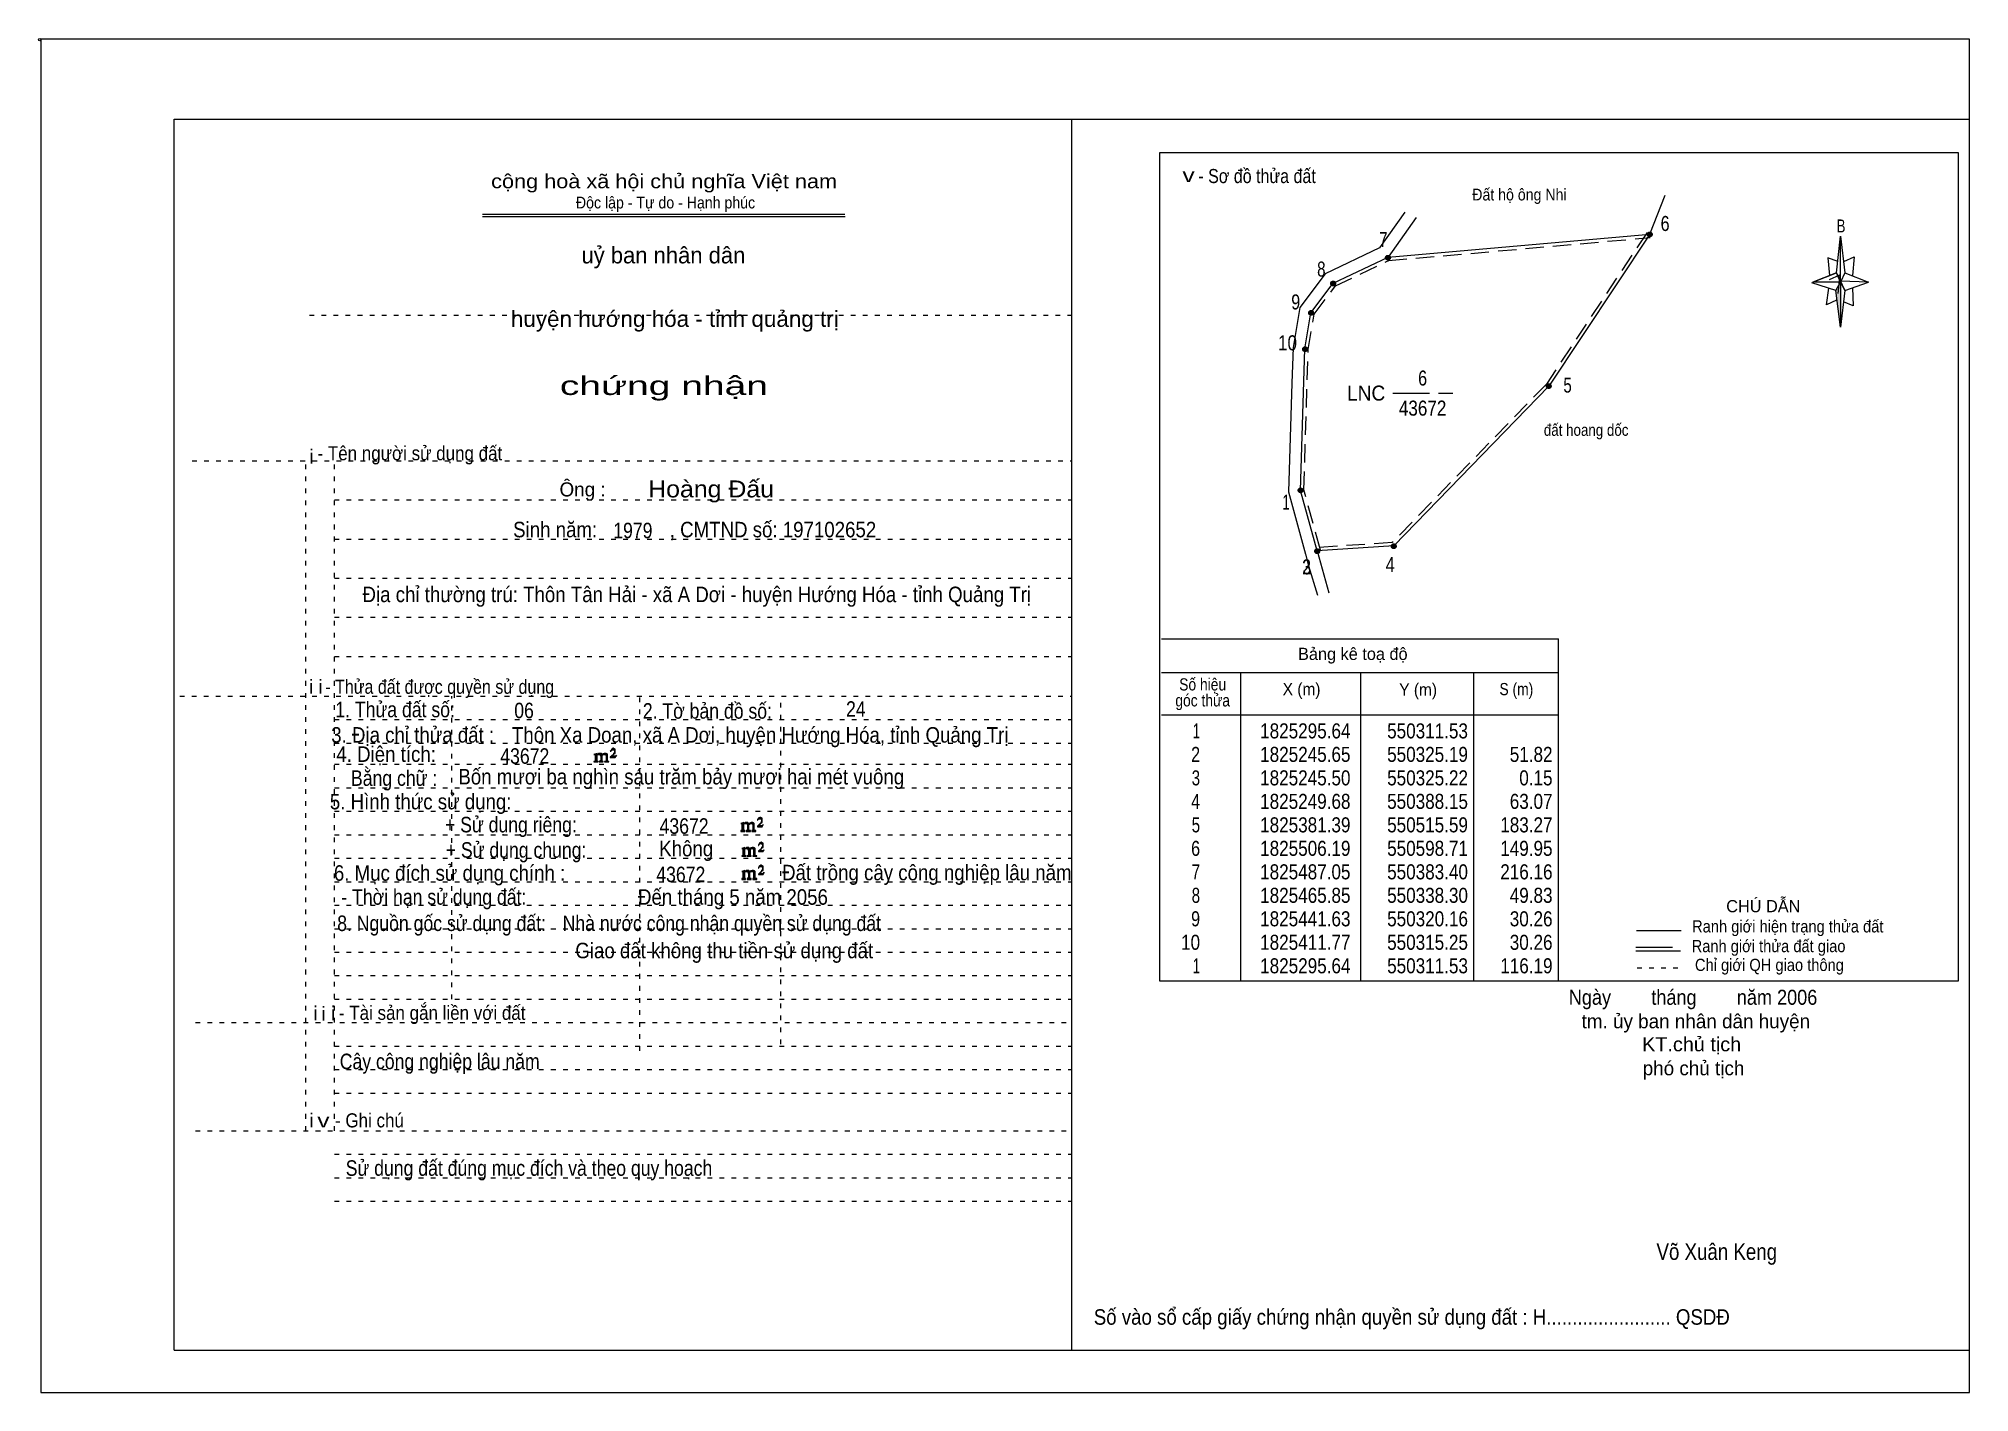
# Model space of a CAD drawing. Header units: centimetres. Extents: x -1.6 to 39.5, y -3.3 to 25.5.
import ezdxf
from ezdxf.enums import TextEntityAlignment as Align

# ---------------------------------------------------------------- set-up
doc = ezdxf.new("R2010")
doc.units = ezdxf.units.CM
doc.header["$LTSCALE"] = 0.13
for name, pattern in [('DOTTED', [1.5, 0.3, -1.2]), ('LONG_DASHED', [7.5, 6, -1.5]), ('MEDIUM_DASHED', [4.5, 3, -1.5])]:
    doc.linetypes.add(name, pattern=pattern)
for name, color, linetype, lineweight in [('1', 7, 'DOTTED', 13), ('10', 7, 'Continuous', 13), ('32', 7, 'LONG_DASHED', 13), ('33', 7, 'LONG_DASHED', 13), ('4', 7, 'Continuous', 13), ('5', 7, 'Continuous', 13), ('50', 7, 'Continuous', 13)]:
    doc.layers.add(name, color=color, linetype=linetype, lineweight=lineweight)
doc.layers.add('30', color=7, linetype='Continuous')

msp = doc.modelspace()

# ---------------------------------------------------------------- hatches: boundary and pattern name
at = {"layer": '32'}
for points in [[(32.758, 21.327, 1), (32.658, 21.327, 1)], [(27.188, 20.832, 1), (27.088, 20.832, 1)], [(26.021, 20.283, 1), (25.921, 20.283, 1)], [(25.552, 19.657, 1), (25.452, 19.657, 1)], [(25.425, 18.884, 1), (25.325, 18.884, 1)], [(30.608, 18.098, 1), (30.508, 18.098, 1)], [(25.329, 15.88, 1), (25.229, 15.88, 1)], [(25.682, 14.586, 1), (25.582, 14.586, 1)], [(25.683, 14.583, 1), (25.583, 14.583, 1)], [(27.311, 14.691, 1), (27.211, 14.691, 1)]]:
    msp.add_hatch(color=256, dxfattribs=at).paths.add_polyline_path(points)
at = {"layer": '5'}
msp.add_hatch(color=256, dxfattribs=at).paths.add_polyline_path([(36.77, 20.31), (36.77, 19.35), (36.67, 20.13)])
at = {"layer": '50'}
for points in [[(10.27, 10.13), (10.27, 10.12), (10.27, 10.11), (10.25, 10.11), (10.24, 10.11), (10.24, 10.1), (10.33, 10.1), (10.33, 10.11), (10.32, 10.11), (10.31, 10.11), (10.31, 10.12), (10.31, 10.13), (10.31, 10.24), (10.31, 10.25), (10.32, 10.26), (10.34, 10.26), (10.35, 10.26), (10.36, 10.26), (10.37, 10.25), (10.39, 10.22), (10.39, 10.13), (10.37, 10.12), (10.37, 10.11), (10.36, 10.11), (10.35, 10.11), (10.35, 10.1), (10.44, 10.1), (10.44, 10.11), (10.43, 10.11), (10.42, 10.11), (10.42, 10.12), (10.42, 10.13), (10.42, 10.24), (10.44, 10.26), (10.45, 10.26), (10.46, 10.26), (10.49, 10.26), (10.49, 10.25), (10.5, 10.24), (10.5, 10.22), (10.5, 10.13), (10.5, 10.12), (10.49, 10.11), (10.49, 10.11), (10.47, 10.11), (10.47, 10.1), (10.56, 10.1), (10.56, 10.11), (10.55, 10.11), (10.54, 10.11), (10.53, 10.12), (10.53, 10.13), (10.53, 10.2), (10.53, 10.25), (10.53, 10.26), (10.52, 10.27), (10.5, 10.28), (10.47, 10.28), (10.46, 10.28), (10.44, 10.27), (10.41, 10.25), (10.41, 10.26), (10.4, 10.28), (10.39, 10.28), (10.37, 10.28), (10.35, 10.28), (10.34, 10.28), (10.32, 10.26), (10.31, 10.26), (10.31, 10.25), (10.31, 10.25), (10.31, 10.26), (10.31, 10.28), (10.24, 10.26), (10.24, 10.26), (10.25, 10.26), (10.27, 10.25), (10.27, 10.24), (10.27, 10.23)], [(10.69, 10.19), (10.72, 10.24), (10.72, 10.24), (10.71, 10.22), (10.69, 10.22), (10.68, 10.22), (10.63, 10.22), (10.66, 10.26), (10.67, 10.27), (10.69, 10.28), (10.69, 10.3), (10.69, 10.32), (10.69, 10.34), (10.69, 10.35), (10.69, 10.37), (10.68, 10.38), (10.67, 10.38), (10.66, 10.39), (10.65, 10.39), (10.63, 10.38), (10.63, 10.38), (10.62, 10.37), (10.61, 10.35), (10.59, 10.33), (10.61, 10.33), (10.61, 10.35), (10.62, 10.35), (10.63, 10.36), (10.65, 10.36), (10.66, 10.36), (10.67, 10.35), (10.68, 10.35), (10.68, 10.32), (10.68, 10.3), (10.66, 10.28), (10.66, 10.26), (10.65, 10.25), (10.59, 10.2), (10.59, 10.19)], [(13.39, 8.66), (13.39, 8.65), (13.39, 8.64), (13.38, 8.64), (13.37, 8.64), (13.37, 8.62), (13.45, 8.62), (13.45, 8.64), (13.44, 8.64), (13.43, 8.64), (13.43, 8.65), (13.43, 8.66), (13.43, 8.77), (13.43, 8.78), (13.44, 8.79), (13.47, 8.79), (13.48, 8.79), (13.49, 8.79), (13.5, 8.78), (13.51, 8.74), (13.51, 8.66), (13.5, 8.65), (13.5, 8.64), (13.49, 8.64), (13.48, 8.64), (13.48, 8.62), (13.57, 8.62), (13.57, 8.64), (13.55, 8.64), (13.54, 8.64), (13.54, 8.65), (13.54, 8.66), (13.54, 8.77), (13.57, 8.79), (13.58, 8.79), (13.59, 8.79), (13.61, 8.79), (13.61, 8.78), (13.62, 8.77), (13.62, 8.74), (13.62, 8.66), (13.62, 8.65), (13.61, 8.64), (13.61, 8.64), (13.6, 8.64), (13.6, 8.62), (13.69, 8.62), (13.69, 8.64), (13.67, 8.64), (13.66, 8.64), (13.65, 8.65), (13.65, 8.66), (13.65, 8.73), (13.65, 8.78), (13.65, 8.79), (13.64, 8.8), (13.62, 8.81), (13.6, 8.81), (13.59, 8.81), (13.57, 8.8), (13.53, 8.78), (13.53, 8.79), (13.52, 8.81), (13.51, 8.81), (13.5, 8.81), (13.48, 8.81), (13.47, 8.81), (13.44, 8.79), (13.43, 8.79), (13.43, 8.78), (13.43, 8.78), (13.43, 8.79), (13.43, 8.81), (13.37, 8.79), (13.37, 8.79), (13.38, 8.79), (13.39, 8.78), (13.39, 8.77), (13.39, 8.76)], [(13.82, 8.72), (13.84, 8.77), (13.84, 8.77), (13.83, 8.74), (13.82, 8.74), (13.81, 8.74), (13.75, 8.74), (13.79, 8.79), (13.8, 8.8), (13.82, 8.81), (13.82, 8.83), (13.82, 8.84), (13.82, 8.87), (13.82, 8.88), (13.82, 8.9), (13.81, 8.91), (13.8, 8.91), (13.79, 8.92), (13.77, 8.92), (13.75, 8.91), (13.75, 8.91), (13.74, 8.9), (13.73, 8.88), (13.72, 8.86), (13.73, 8.86), (13.73, 8.88), (13.74, 8.88), (13.75, 8.89), (13.77, 8.89), (13.79, 8.89), (13.8, 8.88), (13.81, 8.88), (13.81, 8.84), (13.81, 8.83), (13.79, 8.81), (13.79, 8.79), (13.77, 8.78), (13.72, 8.73), (13.72, 8.72)], [(13.41, 8.12), (13.41, 8.11), (13.41, 8.1), (13.4, 8.1), (13.39, 8.1), (13.39, 8.09), (13.48, 8.09), (13.48, 8.1), (13.47, 8.1), (13.45, 8.1), (13.45, 8.11), (13.45, 8.12), (13.45, 8.23), (13.45, 8.24), (13.47, 8.26), (13.49, 8.26), (13.5, 8.26), (13.51, 8.26), (13.52, 8.24), (13.53, 8.21), (13.53, 8.12), (13.52, 8.11), (13.52, 8.1), (13.51, 8.1), (13.5, 8.1), (13.5, 8.09), (13.59, 8.09), (13.59, 8.1), (13.58, 8.1), (13.57, 8.1), (13.57, 8.11), (13.57, 8.12), (13.57, 8.23), (13.59, 8.26), (13.6, 8.26), (13.61, 8.26), (13.63, 8.26), (13.63, 8.24), (13.64, 8.23), (13.64, 8.21), (13.64, 8.12), (13.64, 8.11), (13.63, 8.1), (13.63, 8.1), (13.62, 8.1), (13.62, 8.09), (13.71, 8.09), (13.71, 8.1), (13.7, 8.1), (13.69, 8.1), (13.67, 8.11), (13.67, 8.12), (13.67, 8.2), (13.67, 8.24), (13.67, 8.26), (13.66, 8.27), (13.64, 8.28), (13.62, 8.28), (13.61, 8.28), (13.59, 8.27), (13.55, 8.24), (13.55, 8.26), (13.54, 8.28), (13.53, 8.28), (13.52, 8.28), (13.5, 8.28), (13.49, 8.28), (13.47, 8.26), (13.45, 8.26), (13.45, 8.24), (13.45, 8.24), (13.45, 8.26), (13.45, 8.28), (13.39, 8.26), (13.39, 8.26), (13.4, 8.26), (13.41, 8.24), (13.41, 8.23), (13.41, 8.22)], [(13.84, 8.19), (13.86, 8.23), (13.86, 8.23), (13.85, 8.21), (13.84, 8.21), (13.83, 8.21), (13.77, 8.21), (13.81, 8.26), (13.82, 8.27), (13.84, 8.28), (13.84, 8.3), (13.84, 8.31), (13.84, 8.33), (13.84, 8.34), (13.84, 8.37), (13.83, 8.38), (13.82, 8.38), (13.81, 8.39), (13.8, 8.39), (13.77, 8.38), (13.77, 8.38), (13.76, 8.37), (13.75, 8.34), (13.74, 8.32), (13.75, 8.32), (13.75, 8.34), (13.76, 8.34), (13.77, 8.36), (13.8, 8.36), (13.81, 8.36), (13.82, 8.34), (13.83, 8.34), (13.83, 8.31), (13.83, 8.3), (13.81, 8.28), (13.81, 8.26), (13.8, 8.24), (13.74, 8.2), (13.74, 8.19)], [(13.84, 7.7), (13.86, 7.75), (13.86, 7.75), (13.85, 7.72), (13.84, 7.72), (13.83, 7.72), (13.77, 7.72), (13.81, 7.77), (13.82, 7.78), (13.84, 7.79), (13.84, 7.81), (13.84, 7.82), (13.84, 7.85), (13.84, 7.86), (13.84, 7.88), (13.83, 7.89), (13.82, 7.89), (13.81, 7.9), (13.79, 7.9), (13.77, 7.89), (13.77, 7.89), (13.76, 7.88), (13.75, 7.86), (13.74, 7.84), (13.75, 7.84), (13.75, 7.86), (13.76, 7.86), (13.77, 7.87), (13.79, 7.87), (13.81, 7.87), (13.82, 7.86), (13.83, 7.86), (13.83, 7.82), (13.83, 7.81), (13.81, 7.79), (13.81, 7.77), (13.79, 7.76), (13.74, 7.71), (13.74, 7.7)], [(13.41, 7.64), (13.41, 7.63), (13.41, 7.62), (13.4, 7.62), (13.39, 7.62), (13.39, 7.6), (13.47, 7.6), (13.47, 7.62), (13.46, 7.62), (13.45, 7.62), (13.45, 7.63), (13.45, 7.64), (13.45, 7.75), (13.45, 7.76), (13.46, 7.77), (13.49, 7.77), (13.5, 7.77), (13.51, 7.77), (13.52, 7.76), (13.53, 7.72), (13.53, 7.64), (13.52, 7.63), (13.52, 7.62), (13.51, 7.62), (13.5, 7.62), (13.5, 7.6), (13.59, 7.6), (13.59, 7.62), (13.57, 7.62), (13.56, 7.62), (13.56, 7.63), (13.56, 7.64), (13.56, 7.75), (13.59, 7.77), (13.6, 7.77), (13.61, 7.77), (13.63, 7.77), (13.63, 7.76), (13.64, 7.75), (13.64, 7.72), (13.64, 7.64), (13.64, 7.63), (13.63, 7.62), (13.63, 7.62), (13.62, 7.62), (13.62, 7.6), (13.71, 7.6), (13.71, 7.62), (13.69, 7.62), (13.68, 7.62), (13.67, 7.63), (13.67, 7.64), (13.67, 7.71), (13.67, 7.76), (13.67, 7.77), (13.66, 7.78), (13.64, 7.79), (13.62, 7.79), (13.61, 7.79), (13.59, 7.78), (13.55, 7.76), (13.55, 7.77), (13.54, 7.79), (13.53, 7.79), (13.52, 7.79), (13.5, 7.79), (13.49, 7.79), (13.46, 7.77), (13.45, 7.77), (13.45, 7.76), (13.45, 7.76), (13.45, 7.77), (13.45, 7.79), (13.39, 7.77), (13.39, 7.77), (13.4, 7.77), (13.41, 7.76), (13.41, 7.75), (13.41, 7.74)]]:
    msp.add_hatch(color=256, dxfattribs=at).paths.add_polyline_path(points)

# ---------------------------------------------------------------- linework, layer by layer
at = {"layer": '1', "linetype": 'Continuous'}
for p, q in [((1.31, -2.42), (1.31, 23.78)), ((1.31, 23.78), (39.51, 23.78)), ((20.41, -2.42), (20.41, 23.78)), ((39.51, -2.42), (39.51, 23.78)), ((7.87, 21.76), (15.58, 21.76)), ((7.87, 21.71), (15.59, 21.71)), ((36.67, 20.13), (36.16, 20.3)), ((1.31, -2.42), (39.51, -2.42))]:
    msp.add_line(p, q, dxfattribs=at)
at = {"layer": '1'}
for p, q in [((4.19, 19.61), (20.41, 19.61)), ((1.69, 16.51), (20.41, 16.51)), ((4.11, 2.25), (4.11, 16.51)), ((4.72, 2.25), (4.72, 16.51)), ((4.72, 15.68), (20.41, 15.68)), ((4.72, 14.84), (20.41, 14.84)), ((4.72, 14.01), (20.41, 14.01)), ((4.72, 13.18), (20.41, 13.18)), ((4.72, 12.34), (20.41, 12.34)), ((1.43, 11.5), (20.41, 11.5)), ((7.22, 5.05), (7.22, 11.5)), ((11.22, 3.95), (11.22, 11.5)), ((14.22, 4.09), (14.22, 11.5)), ((4.72, 11), (20.41, 11)), ((4.72, 10.5), (20.41, 10.5)), ((4.72, 10.05), (20.41, 10.05)), ((4.72, 9.55), (20.41, 9.55)), ((4.72, 9.05), (20.41, 9.05)), ((4.72, 8.55), (20.41, 8.55)), ((4.72, 8.05), (20.41, 8.05)), ((4.72, 7.55), (20.41, 7.55)), ((4.72, 7.05), (20.41, 7.05)), ((4.72, 6.55), (20.41, 6.55)), ((4.72, 6.05), (20.41, 6.05)), ((4.72, 5.55), (20.41, 5.55)), ((4.72, 5.05), (20.41, 5.05)), ((1.76, 4.55), (20.41, 4.55)), ((4.72, 4.05), (20.41, 4.05)), ((4.72, 3.55), (20.41, 3.55)), ((4.72, 3.05), (20.41, 3.05)), ((1.76, 2.25), (20.41, 2.25)), ((4.72, 1.75), (20.41, 1.75)), ((4.72, 1.25), (20.41, 1.25)), ((4.72, 0.75), (20.41, 0.75))]:
    msp.add_line(p, q, dxfattribs=at)
at = {"layer": '1', "linetype": 'Continuous'}
msp.add_lwpolyline([(-1.53, -3.32), (39.51, -3.32), (39.51, 25.48), (-1.53, 25.48)], close=True, dxfattribs=at)
msp.add_lwpolyline([(36.68, 19.93), (36.47, 19.83), (36.52, 20.18)], dxfattribs=at)
at = {"layer": '10'}
for p, q in [((32.71, 21.33), (33.04, 22.16)), ((27.74, 21.69), (27.14, 20.84)), ((25.63, 14.59), (25.88, 13.7)), ((25.45, 14.27), (25.64, 13.65))]:
    msp.add_line(p, q, dxfattribs=at)
at = {"layer": '10', "linetype": 'MEDIUM_DASHED'}
msp.add_line((27.15, 20.77), (32.72, 21.26), dxfattribs=at)
at = {"layer": '10'}
for points in [[(27.5, 21.8), (26.96, 21.04), (25.8, 20.49), (25.26, 19.77), (25.12, 18.92), (25.09, 18.16)], [(25.63, 14.59), (25.63, 14.59), (25.28, 15.88), (25.37, 18.89), (25.5, 19.66), (25.97, 20.29), (27.14, 20.84), (32.71, 21.33)], [(32.71, 21.33), (30.56, 18.1), (27.26, 14.7), (25.63, 14.59)], [(25.09, 18.16), (25.02, 15.85), (25.38, 14.52), (25.45, 14.27)]]:
    msp.add_lwpolyline(points, dxfattribs=at)
at = {"layer": '10', "linetype": 'MEDIUM_DASHED'}
for points in [[(32.65, 21.37), (30.51, 18.14), (27.23, 14.77), (25.63, 14.66)], [(25.7, 14.61), (25.35, 15.89), (25.44, 18.88), (25.57, 19.63), (26.02, 20.23), (27.17, 20.78)]]:
    msp.add_lwpolyline(points, dxfattribs=at)
at = {"layer": '32'}
for centre in [(32.708, 21.327), (27.138, 20.832), (25.971, 20.283), (25.502, 19.657), (25.375, 18.884), (30.558, 18.098), (25.279, 15.88), (25.632, 14.586), (25.633, 14.583), (27.261, 14.691)]:
    msp.add_circle(centre, 0.05, dxfattribs=at)
at = {"layer": '33'}
msp.add_line((27.24, 17.95), (28.52, 17.95), dxfattribs=at)
at = {"layer": '4'}
for p, q in [((22.32, 12.72), (30.77, 12.72)), ((30.77, 5.43), (30.77, 12.72)), ((22.32, 12), (30.77, 12)), ((24.01, 5.43), (24.01, 12)), ((26.56, 5.43), (26.56, 12)), ((28.96, 12), (28.96, 5.43)), ((22.32, 11.1), (30.77, 11.1)), ((32.43, 6.51), (33.38, 6.51)), ((32.41, 6.08), (33.36, 6.08))]:
    msp.add_line(p, q, dxfattribs=at)
at = {"layer": '4', "linetype": 'LONG_DASHED'}
msp.add_line((32.41, 6.16), (33.36, 6.16), dxfattribs=at)
at = {"layer": '4', "linetype": 'DOTTED'}
msp.add_line((32.44, 5.72), (33.43, 5.72), dxfattribs=at)
at = {"layer": '4'}
msp.add_lwpolyline([(22.28, 23.07), (39.27, 23.07), (39.27, 5.43), (22.28, 5.43)], close=True, dxfattribs=at)
msp.add_circle((-1.55, 25.47), 0.025, dxfattribs=at)
at = {"layer": '5'}
for p, q in [((36.68, 20.51), (36.77, 21.29)), ((36.86, 20.51), (37.36, 20.31)), ((37.02, 20.19), (37.04, 19.81)), ((36.86, 20.13), (36.77, 19.35)), ((37.04, 19.81), (36.83, 19.89))]:
    msp.add_line(p, q, dxfattribs=at)
for points in [[(36.77, 21.29), (36.86, 20.51), (36.77, 20.31)], [(36.77, 20.31), (36.18, 20.31), (36.68, 20.51), (36.86, 20.13), (37.36, 20.31), (36.77, 20.33)], [(36.77, 20.31), (36.77, 19.35), (36.67, 20.13)]]:
    msp.add_lwpolyline(points, close=True, dxfattribs=at)
for points in [[(36.71, 20.75), (36.5, 20.83), (36.53, 20.45)], [(36.84, 20.75), (37.06, 20.85), (37.02, 20.45)], [(36.77, 20.31), (36.68, 20.51), (36.18, 20.31)], [(36.53, 20.37), (36.75, 20.47), (36.71, 20.07)], [(36.77, 20.31), (36.86, 20.13), (37.36, 20.31)]]:
    msp.add_lwpolyline(points, dxfattribs=at)
at = {"layer": '50'}
for points in [[(10.27, 10.13), (10.27, 10.12), (10.27, 10.11), (10.25, 10.11), (10.24, 10.11), (10.24, 10.1), (10.33, 10.1), (10.33, 10.11), (10.32, 10.11), (10.31, 10.11), (10.31, 10.12), (10.31, 10.13), (10.31, 10.24), (10.31, 10.25), (10.32, 10.26), (10.34, 10.26), (10.35, 10.26), (10.36, 10.26), (10.37, 10.25), (10.39, 10.22), (10.39, 10.13), (10.37, 10.12), (10.37, 10.11), (10.36, 10.11), (10.35, 10.11), (10.35, 10.1), (10.44, 10.1), (10.44, 10.11), (10.43, 10.11), (10.42, 10.11), (10.42, 10.12), (10.42, 10.13), (10.42, 10.24), (10.44, 10.26), (10.45, 10.26), (10.46, 10.26), (10.49, 10.26), (10.49, 10.25), (10.5, 10.24), (10.5, 10.22), (10.5, 10.13), (10.5, 10.12), (10.49, 10.11), (10.49, 10.11), (10.47, 10.11), (10.47, 10.1), (10.56, 10.1), (10.56, 10.11), (10.55, 10.11), (10.54, 10.11), (10.53, 10.12), (10.53, 10.13), (10.53, 10.2), (10.53, 10.25), (10.53, 10.26), (10.52, 10.27), (10.5, 10.28), (10.47, 10.28), (10.46, 10.28), (10.44, 10.27), (10.41, 10.25), (10.41, 10.26), (10.4, 10.28), (10.39, 10.28), (10.37, 10.28), (10.35, 10.28), (10.34, 10.28), (10.32, 10.26), (10.31, 10.26), (10.31, 10.25), (10.31, 10.25), (10.31, 10.26), (10.31, 10.28), (10.24, 10.26), (10.24, 10.26), (10.25, 10.26), (10.27, 10.25), (10.27, 10.24), (10.27, 10.23)], [(10.69, 10.19), (10.72, 10.24), (10.72, 10.24), (10.71, 10.22), (10.69, 10.22), (10.68, 10.22), (10.63, 10.22), (10.66, 10.26), (10.67, 10.27), (10.69, 10.28), (10.69, 10.3), (10.69, 10.32), (10.69, 10.34), (10.69, 10.35), (10.69, 10.37), (10.68, 10.38), (10.67, 10.38), (10.66, 10.39), (10.65, 10.39), (10.63, 10.38), (10.63, 10.38), (10.62, 10.37), (10.61, 10.35), (10.59, 10.33), (10.61, 10.33), (10.61, 10.35), (10.62, 10.35), (10.63, 10.36), (10.65, 10.36), (10.66, 10.36), (10.67, 10.35), (10.68, 10.35), (10.68, 10.32), (10.68, 10.3), (10.66, 10.28), (10.66, 10.26), (10.65, 10.25), (10.59, 10.2), (10.59, 10.19)], [(13.39, 8.66), (13.39, 8.65), (13.39, 8.64), (13.38, 8.64), (13.37, 8.64), (13.37, 8.62), (13.45, 8.62), (13.45, 8.64), (13.44, 8.64), (13.43, 8.64), (13.43, 8.65), (13.43, 8.66), (13.43, 8.77), (13.43, 8.78), (13.44, 8.79), (13.47, 8.79), (13.48, 8.79), (13.49, 8.79), (13.5, 8.78), (13.51, 8.74), (13.51, 8.66), (13.5, 8.65), (13.5, 8.64), (13.49, 8.64), (13.48, 8.64), (13.48, 8.62), (13.57, 8.62), (13.57, 8.64), (13.55, 8.64), (13.54, 8.64), (13.54, 8.65), (13.54, 8.66), (13.54, 8.77), (13.57, 8.79), (13.58, 8.79), (13.59, 8.79), (13.61, 8.79), (13.61, 8.78), (13.62, 8.77), (13.62, 8.74), (13.62, 8.66), (13.62, 8.65), (13.61, 8.64), (13.61, 8.64), (13.6, 8.64), (13.6, 8.62), (13.69, 8.62), (13.69, 8.64), (13.67, 8.64), (13.66, 8.64), (13.65, 8.65), (13.65, 8.66), (13.65, 8.73), (13.65, 8.78), (13.65, 8.79), (13.64, 8.8), (13.62, 8.81), (13.6, 8.81), (13.59, 8.81), (13.57, 8.8), (13.53, 8.78), (13.53, 8.79), (13.52, 8.81), (13.51, 8.81), (13.5, 8.81), (13.48, 8.81), (13.47, 8.81), (13.44, 8.79), (13.43, 8.79), (13.43, 8.78), (13.43, 8.78), (13.43, 8.79), (13.43, 8.81), (13.37, 8.79), (13.37, 8.79), (13.38, 8.79), (13.39, 8.78), (13.39, 8.77), (13.39, 8.76)], [(13.82, 8.72), (13.84, 8.77), (13.84, 8.77), (13.83, 8.74), (13.82, 8.74), (13.81, 8.74), (13.75, 8.74), (13.79, 8.79), (13.8, 8.8), (13.82, 8.81), (13.82, 8.83), (13.82, 8.84), (13.82, 8.87), (13.82, 8.88), (13.82, 8.9), (13.81, 8.91), (13.8, 8.91), (13.79, 8.92), (13.77, 8.92), (13.75, 8.91), (13.75, 8.91), (13.74, 8.9), (13.73, 8.88), (13.72, 8.86), (13.73, 8.86), (13.73, 8.88), (13.74, 8.88), (13.75, 8.89), (13.77, 8.89), (13.79, 8.89), (13.8, 8.88), (13.81, 8.88), (13.81, 8.84), (13.81, 8.83), (13.79, 8.81), (13.79, 8.79), (13.77, 8.78), (13.72, 8.73), (13.72, 8.72)], [(13.41, 8.12), (13.41, 8.11), (13.41, 8.1), (13.4, 8.1), (13.39, 8.1), (13.39, 8.09), (13.48, 8.09), (13.48, 8.1), (13.47, 8.1), (13.45, 8.1), (13.45, 8.11), (13.45, 8.12), (13.45, 8.23), (13.45, 8.24), (13.47, 8.26), (13.49, 8.26), (13.5, 8.26), (13.51, 8.26), (13.52, 8.24), (13.53, 8.21), (13.53, 8.12), (13.52, 8.11), (13.52, 8.1), (13.51, 8.1), (13.5, 8.1), (13.5, 8.09), (13.59, 8.09), (13.59, 8.1), (13.58, 8.1), (13.57, 8.1), (13.57, 8.11), (13.57, 8.12), (13.57, 8.23), (13.59, 8.26), (13.6, 8.26), (13.61, 8.26), (13.63, 8.26), (13.63, 8.24), (13.64, 8.23), (13.64, 8.21), (13.64, 8.12), (13.64, 8.11), (13.63, 8.1), (13.63, 8.1), (13.62, 8.1), (13.62, 8.09), (13.71, 8.09), (13.71, 8.1), (13.7, 8.1), (13.69, 8.1), (13.67, 8.11), (13.67, 8.12), (13.67, 8.2), (13.67, 8.24), (13.67, 8.26), (13.66, 8.27), (13.64, 8.28), (13.62, 8.28), (13.61, 8.28), (13.59, 8.27), (13.55, 8.24), (13.55, 8.26), (13.54, 8.28), (13.53, 8.28), (13.52, 8.28), (13.5, 8.28), (13.49, 8.28), (13.47, 8.26), (13.45, 8.26), (13.45, 8.24), (13.45, 8.24), (13.45, 8.26), (13.45, 8.28), (13.39, 8.26), (13.39, 8.26), (13.4, 8.26), (13.41, 8.24), (13.41, 8.23), (13.41, 8.22)], [(13.84, 8.19), (13.86, 8.23), (13.86, 8.23), (13.85, 8.21), (13.84, 8.21), (13.83, 8.21), (13.77, 8.21), (13.81, 8.26), (13.82, 8.27), (13.84, 8.28), (13.84, 8.3), (13.84, 8.31), (13.84, 8.33), (13.84, 8.34), (13.84, 8.37), (13.83, 8.38), (13.82, 8.38), (13.81, 8.39), (13.8, 8.39), (13.77, 8.38), (13.77, 8.38), (13.76, 8.37), (13.75, 8.34), (13.74, 8.32), (13.75, 8.32), (13.75, 8.34), (13.76, 8.34), (13.77, 8.36), (13.8, 8.36), (13.81, 8.36), (13.82, 8.34), (13.83, 8.34), (13.83, 8.31), (13.83, 8.3), (13.81, 8.28), (13.81, 8.26), (13.8, 8.24), (13.74, 8.2), (13.74, 8.19)], [(13.84, 7.7), (13.86, 7.75), (13.86, 7.75), (13.85, 7.72), (13.84, 7.72), (13.83, 7.72), (13.77, 7.72), (13.81, 7.77), (13.82, 7.78), (13.84, 7.79), (13.84, 7.81), (13.84, 7.82), (13.84, 7.85), (13.84, 7.86), (13.84, 7.88), (13.83, 7.89), (13.82, 7.89), (13.81, 7.9), (13.79, 7.9), (13.77, 7.89), (13.77, 7.89), (13.76, 7.88), (13.75, 7.86), (13.74, 7.84), (13.75, 7.84), (13.75, 7.86), (13.76, 7.86), (13.77, 7.87), (13.79, 7.87), (13.81, 7.87), (13.82, 7.86), (13.83, 7.86), (13.83, 7.82), (13.83, 7.81), (13.81, 7.79), (13.81, 7.77), (13.79, 7.76), (13.74, 7.71), (13.74, 7.7)], [(13.41, 7.64), (13.41, 7.63), (13.41, 7.62), (13.4, 7.62), (13.39, 7.62), (13.39, 7.6), (13.47, 7.6), (13.47, 7.62), (13.46, 7.62), (13.45, 7.62), (13.45, 7.63), (13.45, 7.64), (13.45, 7.75), (13.45, 7.76), (13.46, 7.77), (13.49, 7.77), (13.5, 7.77), (13.51, 7.77), (13.52, 7.76), (13.53, 7.72), (13.53, 7.64), (13.52, 7.63), (13.52, 7.62), (13.51, 7.62), (13.5, 7.62), (13.5, 7.6), (13.59, 7.6), (13.59, 7.62), (13.57, 7.62), (13.56, 7.62), (13.56, 7.63), (13.56, 7.64), (13.56, 7.75), (13.59, 7.77), (13.6, 7.77), (13.61, 7.77), (13.63, 7.77), (13.63, 7.76), (13.64, 7.75), (13.64, 7.72), (13.64, 7.64), (13.64, 7.63), (13.63, 7.62), (13.63, 7.62), (13.62, 7.62), (13.62, 7.6), (13.71, 7.6), (13.71, 7.62), (13.69, 7.62), (13.68, 7.62), (13.67, 7.63), (13.67, 7.64), (13.67, 7.71), (13.67, 7.76), (13.67, 7.77), (13.66, 7.78), (13.64, 7.79), (13.62, 7.79), (13.61, 7.79), (13.59, 7.78), (13.55, 7.76), (13.55, 7.77), (13.54, 7.79), (13.53, 7.79), (13.52, 7.79), (13.5, 7.79), (13.49, 7.79), (13.46, 7.77), (13.45, 7.77), (13.45, 7.76), (13.45, 7.76), (13.45, 7.77), (13.45, 7.79), (13.39, 7.77), (13.39, 7.77), (13.4, 7.77), (13.41, 7.76), (13.41, 7.75), (13.41, 7.74)]]:
    msp.add_lwpolyline(points, close=True, dxfattribs=at)

# ---------------------------------------------------------------- texts
at = {"layer": '1'}
for s, height, width, p in [('cộng hoà xã hội chủ nghĩa Việt nam', 0.3, 1.15, (11.735, 22.31)), ('v', 0.3, 1.3, (22.895, 22.44)), ('- Sơ đồ thửa đất ', 0.3, 0.85, (24.4, 22.42)), ('Độc lập - Tự do - Hạnh phúc', 0.25, 0.9, (11.765, 21.88)), ('chứng nhận', 0.4, 1.55, (11.73, 17.91)), ('- Tên người sử dụng đất', 0.3, 0.9, (6.325, 16.52)), ('- Thửa đất được quyền sử dụng', 0.3, 0.85, (6.96, 11.55)), ('- Tài sản gắn liền với đất ', 0.3, 0.9, (6.85, 4.61)), ('v', 0.3, 1.3, (4.485, 2.32)), ('- Ghi chú', 0.3, 0.9, (5.465, 2.32))]:
    msp.add_text(s, height=height, dxfattribs=dict(at, width=width)).set_placement(p, align=Align.CENTER)
for s, height, p in [('uỷ ban nhân dân', 0.35, (11.72, 20.71)), ('i', 0.3, (4.235, 16.45)), ('i', 0.3, (4.225, 11.55)), ('i', 0.3, (4.425, 11.55)), ('i', 0.3, (4.315, 4.6)), ('i', 0.3, (4.485, 4.59)), ('i', 0.3, (4.695, 4.6)), ('i', 0.3, (4.235, 2.32))]:
    msp.add_text(s, height=height, dxfattribs=at).set_placement(p, align=Align.CENTER)
at = {"layer": '10'}
for s, height, width, p in [('Đất hộ ông Nhi', 0.25, 0.9, (29.935, 22.05)), ('đất hoang dốc', 0.25, 0.85, (31.355, 17.04)), ('Võ Xuân Keng', 0.35, 0.85, (34.135, -0.5))]:
    msp.add_text(s, height=height, dxfattribs=dict(at, width=width)).set_placement(p, align=Align.CENTER)
at = {"layer": '30'}
for s, width, p in [('1', 0.65, (23.14, 10.6)), ('1825295.64', 0.85, (26.34, 10.6)), ('550311.53', 0.85, (28.84, 10.6)), ('550311.53', 0.85, (28.84, 10.6)), ('2', 0.8, (23.14, 10.1)), ('1825245.65', 0.85, (26.34, 10.1)), ('550325.19', 0.85, (28.84, 10.1)), ('51.82', 0.85, (30.64, 10.1)), ('3', 0.75, (23.14, 9.6)), ('1825245.50', 0.85, (26.34, 9.6)), ('550325.22', 0.85, (28.84, 9.6)), ('0.15', 0.85, (30.64, 9.6)), ('4', 0.8, (23.14, 9.1)), ('1825249.68', 0.85, (26.34, 9.1)), ('550388.15', 0.85, (28.84, 9.1)), ('63.07', 0.85, (30.64, 9.1)), ('5', 0.75, (23.14, 8.6)), ('1825381.39', 0.85, (26.34, 8.6)), ('550515.59', 0.85, (28.84, 8.6)), ('183.27', 0.85, (30.64, 8.6)), ('6', 0.8, (23.14, 8.1)), ('1825506.19', 0.85, (26.34, 8.1)), ('550598.71', 0.85, (28.84, 8.1)), ('149.95', 0.85, (30.64, 8.1)), ('7', 0.75, (23.14, 7.6)), ('1825487.05', 0.85, (26.34, 7.6)), ('550383.40', 0.85, (28.84, 7.6)), ('216.16', 0.85, (30.64, 7.6)), ('8', 0.75, (23.14, 7.1)), ('1825465.85', 0.85, (26.34, 7.1)), ('550338.30', 0.85, (28.84, 7.1)), ('49.83', 0.85, (30.64, 7.1)), ('9', 0.8, (23.14, 6.6)), ('1825441.63', 0.85, (26.34, 6.6)), ('550320.16', 0.85, (28.84, 6.6)), ('30.26', 0.85, (30.64, 6.6)), ('10', 0.85, (23.14, 6.1)), ('1825411.77', 0.85, (26.34, 6.1)), ('550315.25', 0.85, (28.84, 6.1)), ('30.26', 0.85, (30.64, 6.1)), ('1', 0.65, (23.14, 5.6)), ('1825295.64', 0.85, (26.34, 5.6)), ('550311.53', 0.85, (28.84, 5.6)), ('116.19', 0.85, (30.64, 5.6))]:
    msp.add_text(s, height=0.32, dxfattribs=dict(at, width=width)).set_placement(p, align=Align.RIGHT)
at = {"layer": '32'}
for s, width, p in [('7', 0.75, (27.04, 21.06)), ('6', 0.8, (33.035, 21.4)), ('8', 0.75, (25.72, 20.43)), ('9', 0.8, (25.175, 19.73)), ('10', 0.85, (25, 18.86)), ('5', 0.75, (30.96, 17.96)), ('1', 0.65, (24.97, 15.47)), ('2', 0.8, (25.405, 14.09)), ('3', 0.75, (25.41, 14.09)), ('4', 0.8, (27.185, 14.14))]:
    msp.add_text(s, height=0.32, dxfattribs=dict(at, width=width)).set_placement(p, align=Align.CENTER)
at = {"layer": '33', "width": 0.95}
msp.add_text('LNC', height=0.32, dxfattribs=at).set_placement((27.08, 17.79), align=Align.RIGHT)
at = {"layer": '33'}
for s, width, p in [('6', 0.8, (27.875, 18.11)), ('43672', 0.85, (27.875, 17.47))]:
    msp.add_text(s, height=0.32, dxfattribs=dict(at, width=width)).set_placement(p, align=Align.CENTER)
at = {"layer": '4'}
for s, p in [('Bảng kê toạ độ', (26.39, 12.27)), ('CHÚ DẪN', (35.125, 6.9))]:
    msp.add_text(s, height=0.2591, dxfattribs=at).set_placement(p, align=Align.CENTER)
for s, width, p in [('góc thửa', 0.85, (23.195, 11.28)), ('Số hiệu', 0.85, (23.195, 11.62)), ('X (m)', 0.95, (25.3, 11.52)), ('Y (m)', 0.95, (27.78, 11.51)), ('S (m)', 0.85, (29.87, 11.52)), ('Ranh giới hiện trạng thửa đất', 0.9, (35.645, 6.47)), ('Ranh giới thửa đất giao ', 0.9, (35.28, 6.05)), ('Chỉ giới QH giao thông', 0.9, (35.255, 5.65))]:
    msp.add_text(s, height=0.2591, dxfattribs=dict(at, width=width)).set_placement(p, align=Align.CENTER)
at = {"layer": '5', "width": 0.75}
msp.add_text('B', height=0.276, dxfattribs=at).set_placement((36.78, 21.37), align=Align.CENTER)
at = {"layer": '50'}
for s, height, width, p in [('  huyện hướng hóa - tỉnh quảng trị', 0.34, 1.05, (11.83, 19.36)), ('Hoàng Đấu', 0.36, 1.1, (12.735, 15.73)), ('Sinh năm:              , CMTND số: 197102652', 0.33, 0.9, (12.385, 14.88)), ('1979', 0.33, 0.85, (11.07, 14.86)), ('Địa chỉ thường trú: Thôn Tân Hải - xã A Dơi - huyện Hướng Hóa - tỉnh Quảng Trị', 0.33, 0.9, (12.43, 13.5)), ('1. Thửa đất số:  ', 0.33, 0.85, (6.115, 11.05)), ('06', 0.33, 0.85, (8.755, 11.03)), ('2. Tờ bản đồ số:  ', 0.33, 0.85, (12.76, 11.02)), ('24', 0.33, 0.85, (15.815, 11.06)), ('3. Địa chỉ thửa đất : ', 0.33, 0.9, (6.44, 10.51)), ('Thôn Xa Doan, xã A Dơi, huyện Hướng Hóa, tỉnh Quảng Trị', 0.33, 0.9, (13.78, 10.51)), ('4. Diện tích: ', 0.33, 0.9, (5.875, 10.1)), ('43672', 0.33, 0.85, (8.77, 10.06)), ('Bằng chữ :', 0.33, 0.85, (5.99, 9.59)), ('Bốn mươi ba nghìn sáu trăm bảy mươi hai mét vuông', 0.33, 0.9, (12.1, 9.62)), ('5. Hình thức sử dụng:', 0.33, 0.9, (6.555, 9.09)), ('+ Sử dụng riêng:', 0.33, 0.85, (8.475, 8.6)), ('43672', 0.33, 0.85, (12.16, 8.57)), ('+ Sử dụng chung:', 0.33, 0.85, (8.585, 8.06)), ('Không', 0.33, 0.9, (12.205, 8.09)), ('6. Mục đích sử dụng chính :', 0.33, 0.9, (7.17, 7.57)), ('43672', 0.33, 0.85, (12.09, 7.54)), ('Đất trồng cây công nghiệp lâu năm', 0.33, 0.9, (17.325, 7.58)), ('- Thời hạn sử dụng đất:', 0.33, 0.85, (6.835, 7.06)), ('Đến tháng 5 năm 2056', 0.33, 0.9, (13.2, 7.06)), ('8. Nguồn gốc sử dụng đất:', 0.33, 0.85, (7, 6.5)), ('Nhà nước công nhận quyền sử dụng đất ', 0.33, 0.85, (13.015, 6.5)), ('Giao đất không thu tiền sử dụng đất', 0.33, 0.9, (13.015, 5.92)), ('Ngày        tháng        năm 2006', 0.32, 0.9, (33.63, 4.93)), ('KT.chủ tịch', 0.3, 1.05, (33.6, 3.94)), ('Cây công nghiệp lâu năm', 0.33, 0.85, (6.96, 3.56)), ('Sử dụng đất đúng mục đích và theo quy hoạch', 0.33, 0.85, (8.86, 1.29)), ('Số vào sổ cấp giấy chứng nhận quyền sử dụng đất : H........................ QSDĐ', 0.33, 0.9, (27.645, -1.88))]:
    msp.add_text(s, height=height, dxfattribs=dict(at, width=width)).set_placement(p, align=Align.CENTER)
for s, p in [('Ông :', (10, 15.75)), ('tm. ủy ban nhân dân huyện ', (33.745, 4.43)), ('phó chủ tịch', (33.64, 3.43))]:
    msp.add_text(s, height=0.3, dxfattribs=at).set_placement(p, align=Align.CENTER)

doc.saveas('drawing.dxf')
